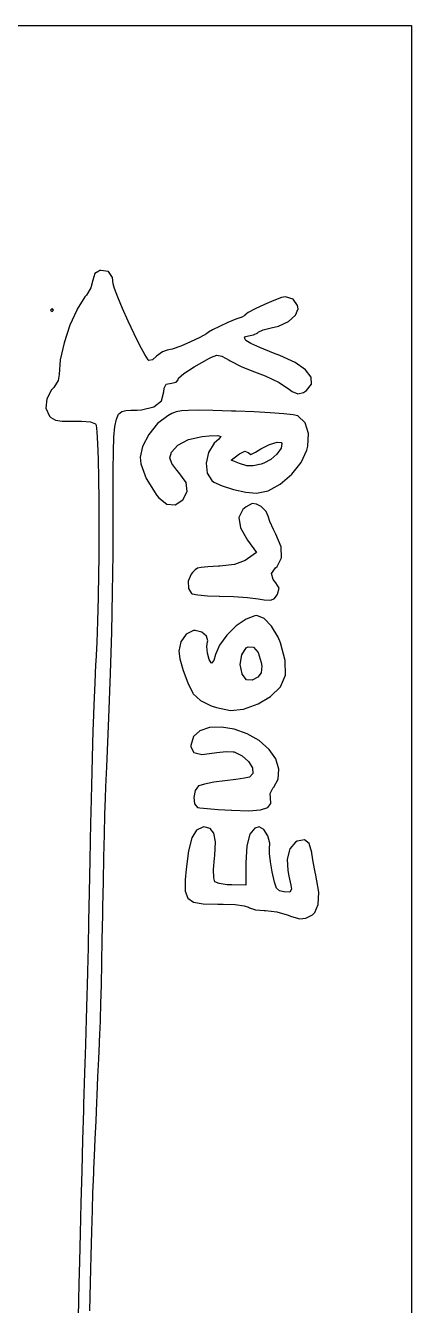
# Model space of a CAD drawing. Extents: x 10 to 96, y -67.8 to -17.5.
# Drawn here: x 62.44 to 70.03, y -42.67 to -17.47 of the extents above; entities that cross this region are included whole.
import ezdxf

# ---------------------------------------------------------------- set-up
doc = ezdxf.new("R2010")
doc.units = 0
doc.layers.add('BLACK', color=7, linetype='CONTINUOUS')

msp = doc.modelspace()

# ---------------------------------------------------------------- linework, layer by layer
at = {"layer": 'BLACK', "linetype": 'CONTINUOUS'}
for p, q in [((40, -17.474365), (70.03418, -17.474365)), ((70.03418, -17.474365), (70.03418, -17.850769)), ((70.03418, -17.850769), (70.03418, -18.432486)), ((70.03418, -18.432486), (70.03418, -18.725789)), ((70.03418, -18.725789), (70.03418, -18.911547)), ((70.03418, -18.911547), (70.03418, -19.455416)), ((70.03418, -19.455416), (70.03418, -19.674134)), ((70.03418, -19.674134), (70.03418, -19.791455)), ((70.03418, -19.791455), (70.03418, -19.898999)), ((70.03418, -19.898999), (70.03418, -20.026097)), ((70.03418, -20.026097), (70.03418, -20.07498)), ((70.03418, -20.07498), (70.03418, -25.503326)), ((63.807833, -22.35383), (63.767474, -22.489838)), ((63.886826, -22.308563), (63.807833, -22.35383)), ((63.905929, -22.297616), (63.886826, -22.308563)), ((63.926854, -22.294059), (63.905929, -22.297616)), ((64.072426, -22.318112), (63.926854, -22.294059)), ((64.152293, -22.437702), (64.072426, -22.318112)), ((63.727542, -22.636317), (63.641208, -22.78314)), ((63.767474, -22.489838), (63.727542, -22.636317)), ((64.167231, -22.559775), (64.152293, -22.437702)), ((64.191732, -22.653359), (64.167231, -22.559775)), ((64.256859, -22.823529), (64.191732, -22.653359)), ((63.611483, -22.817769), (63.45596, -23.060533)), ((63.641208, -22.78314), (63.611483, -22.817769)), ((64.351037, -23.045324), (64.256859, -22.823529)), ((67.32663, -22.884462), (67.142494, -22.963176)), ((67.480455, -22.829133), (67.32663, -22.884462)), ((67.560007, -22.812471), (67.480455, -22.829133)), ((67.7076, -22.863081), (67.560007, -22.812471)), ((67.795465, -22.988965), (67.7076, -22.863081)), ((62.965589, -23.047113), (62.936259, -23.076443)), ((62.936259, -23.076443), (62.965589, -23.105773)), ((62.99492, -23.076443), (62.965589, -23.047113)), ((62.965589, -23.105773), (62.99492, -23.076443)), ((63.448755, -23.076443), (63.314088, -23.373808)), ((63.45596, -23.060533), (63.448755, -23.076443)), ((64.462688, -23.293785), (64.351037, -23.045324)), ((66.758969, -23.179099), (66.756093, -23.184608)), ((66.823589, -23.126548), (66.758969, -23.179099)), ((66.963122, -23.049223), (66.823589, -23.126548)), ((67.142494, -22.963176), (66.963122, -23.049223)), ((67.613242, -23.29831), (67.752072, -23.178778)), ((67.752072, -23.178778), (67.805081, -23.054587)), ((67.805081, -23.054587), (67.795465, -22.988965)), ((63.314088, -23.373808), (63.199385, -23.718226)), ((64.580236, -23.543954), (64.462688, -23.293785)), ((66.258224, -23.396252), (66.117887, -23.466863)), ((66.4253, -23.319875), (66.258224, -23.396252)), ((66.578138, -23.256308), (66.4253, -23.319875)), ((66.67576, -23.224129), (66.578138, -23.256308)), ((66.685004, -23.223094), (66.67576, -23.224129)), ((66.756093, -23.184608), (66.685004, -23.223094)), ((67.120364, -23.465885), (67.275717, -23.428646)), ((67.275717, -23.428646), (67.418893, -23.391773)), ((67.418893, -23.391773), (67.613242, -23.29831)), ((64.692104, -23.770871), (64.580236, -23.543954)), ((65.868931, -23.617113), (65.687032, -23.702167)), ((66.002637, -23.544862), (65.868931, -23.617113)), ((66.045266, -23.513129), (66.002637, -23.544862)), ((66.117887, -23.466863), (66.045266, -23.513129)), ((66.749192, -23.623805), (66.769564, -23.596064)), ((66.77818, -23.672124), (66.749192, -23.623805)), ((66.769564, -23.596064), (66.863051, -23.575057)), ((66.874028, -23.733568), (66.77818, -23.672124)), ((66.863051, -23.575057), (66.930216, -23.566416)), ((66.930216, -23.566416), (67.01001, -23.521501)), ((67.01001, -23.521501), (67.021381, -23.50996)), ((67.021381, -23.50996), (67.120364, -23.465885)), ((63.199385, -23.718226), (63.125369, -24.054418)), ((64.786715, -23.949576), (64.692104, -23.770871)), ((65.13793, -23.895881), (65.019959, -23.984298)), ((65.231811, -23.86836), (65.13793, -23.895881)), ((65.33051, -23.844368), (65.231811, -23.86836)), ((65.494905, -23.783444), (65.33051, -23.844368)), ((65.687032, -23.702167), (65.494905, -23.783444)), ((67.050063, -23.81476), (66.874028, -23.733568)), ((67.319612, -23.922323), (67.050063, -23.81476)), ((67.447297, -23.970726), (67.319612, -23.922323)), ((63.125369, -24.054418), (63.10556, -24.343015)), ((64.852492, -24.055112), (64.786715, -23.949576)), ((64.868357, -24.071386), (64.852492, -24.055112)), ((64.937152, -24.054745), (64.868357, -24.071386)), ((65.019959, -23.984298), (64.937152, -24.054745)), ((65.556907, -24.323822), (65.761469, -24.190555)), ((65.761469, -24.190555), (66.064561, -24.020234)), ((66.064561, -24.020234), (66.100649, -24.001395)), ((66.100649, -24.001395), (66.204418, -23.964768)), ((66.204418, -23.964768), (66.302417, -23.983273)), ((66.302417, -23.983273), (66.445854, -24.0626)), ((66.445854, -24.0626), (66.469871, -24.07689)), ((66.469871, -24.07689), (66.6826, -24.186446)), ((66.6826, -24.186446), (66.895474, -24.274692)), ((67.746214, -24.106743), (67.447297, -23.970726)), ((67.952958, -24.251679), (67.746214, -24.106743)), ((63.10556, -24.343015), (63.08443, -24.461883)), ((65.443996, -24.451465), (65.454842, -24.417278)), ((65.454842, -24.417278), (65.556907, -24.323822)), ((66.895474, -24.274692), (67.1595, -24.373036)), ((67.1595, -24.373036), (67.430196, -24.50048)), ((68.06242, -24.39748), (67.952958, -24.251679)), ((68.069489, -24.536092), (68.06242, -24.39748)), ((62.954117, -24.644458), (62.85866, -24.821357)), ((62.998468, -24.598405), (62.954117, -24.644458)), ((63.08443, -24.461883), (62.998468, -24.598405)), ((65.114703, -24.865091), (65.165358, -24.686281)), ((65.165358, -24.686281), (65.168488, -24.615106)), ((65.168488, -24.615106), (65.206491, -24.533068)), ((65.206491, -24.533068), (65.31201, -24.513625)), ((65.31201, -24.513625), (65.405746, -24.497811)), ((65.405746, -24.497811), (65.443996, -24.451465)), ((67.430196, -24.50048), (67.636439, -24.63747)), ((67.636439, -24.63747), (67.688418, -24.676447)), ((67.688418, -24.676447), (67.801699, -24.72569)), ((67.908175, -24.697221), (67.969058, -24.65946)), ((67.969058, -24.65946), (68.069489, -24.536092)), ((62.85866, -24.821357), (62.842251, -25.008277)), ((64.966625, -24.984244), (65.114703, -24.865091)), ((67.801699, -24.72569), (67.908175, -24.697221)), ((62.842251, -25.008277), (62.91129, -25.16371)), ((62.91129, -25.16371), (62.939326, -25.191768)), ((62.939326, -25.191768), (63.028965, -25.243467)), ((64.230878, -25.221425), (64.274438, -25.127644)), ((64.274438, -25.127644), (64.334416, -25.074385)), ((64.334416, -25.074385), (64.413428, -25.050217)), ((64.413428, -25.050217), (64.514092, -25.04371)), ((64.514092, -25.04371), (64.639027, -25.043436)), ((64.639027, -25.043436), (64.726959, -25.039779)), ((64.726959, -25.039779), (64.966625, -24.984244)), ((65.239297, -25.157353), (65.041555, -25.311611)), ((65.322888, -25.113545), (65.239297, -25.157353)), ((65.406976, -25.082011), (65.322888, -25.113545)), ((65.510377, -25.061481), (65.406976, -25.082011)), ((65.651909, -25.050688), (65.510377, -25.061481)), ((65.85039, -25.048364), (65.651909, -25.050688)), ((66.124636, -25.05324), (65.85039, -25.048364)), ((66.493465, -25.064049), (66.124636, -25.05324)), ((66.582004, -25.066868), (66.493465, -25.064049)), ((66.938265, -25.080911), (66.582004, -25.066868)), ((67.258701, -25.098504), (66.938265, -25.080911)), ((67.52305, -25.118139), (67.258701, -25.098504)), ((67.711049, -25.138303), (67.52305, -25.118139)), ((67.802438, -25.157489), (67.711049, -25.138303)), ((67.803167, -25.157867), (67.802438, -25.157489)), ((67.94173, -25.294559), (67.803167, -25.157867)), ((63.028965, -25.243467), (63.165322, -25.264596)), ((63.165322, -25.264596), (63.383147, -25.262426)), ((63.383147, -25.262426), (63.54006, -25.261101)), ((63.54006, -25.261101), (63.721442, -25.277801)), ((63.721442, -25.277801), (63.81805, -25.313312)), ((63.81805, -25.313312), (63.828943, -25.341363)), ((63.828943, -25.341363), (63.846665, -25.475832)), ((64.18254, -25.576268), (64.201118, -25.367156)), ((64.201118, -25.367156), (64.230878, -25.221425)), ((65.041555, -25.311611), (64.866695, -25.525659)), ((68.00915, -25.503326), (67.94173, -25.294559)), ((63.846665, -25.475832), (63.861169, -25.705093)), ((64.172526, -25.860191), (64.18254, -25.576268)), ((64.866695, -25.525659), (64.742998, -25.759477)), ((65.441163, -25.734262), (65.648842, -25.627052)), ((65.648842, -25.627052), (65.914906, -25.566017)), ((65.914906, -25.566017), (66.053678, -25.551952)), ((66.155262, -25.696758), (66.04443, -25.879747)), ((66.053678, -25.551952), (66.224889, -25.546309)), ((66.245479, -25.6167), (66.155262, -25.696758)), ((66.224889, -25.546309), (66.28756, -25.567698)), ((66.28756, -25.567698), (66.245479, -25.6167)), ((67.243934, -25.722379), (67.390151, -25.676744)), ((67.390151, -25.676744), (67.474389, -25.685942)), ((67.474389, -25.685942), (67.486687, -25.704983)), ((67.998666, -25.758163), (68.00915, -25.503326)), ((70.03418, -25.503326), (70.03418, -27.955314)), ((63.861169, -25.705093), (63.872435, -26.014543)), ((64.168459, -26.230355), (64.172526, -25.860191)), ((64.742998, -25.759477), (64.696074, -25.974537)), ((65.282679, -25.988341), (65.313304, -25.873329)), ((65.313304, -25.873329), (65.441163, -25.734262)), ((66.04443, -25.879747), (65.994809, -26.088376)), ((66.486582, -26.031069), (66.631604, -25.921679)), ((66.631604, -25.921679), (66.649053, -25.908787)), ((66.649053, -25.908787), (66.758558, -25.851859)), ((66.758558, -25.851859), (66.819899, -25.881549)), ((66.819899, -25.881549), (66.872869, -25.920009)), ((66.872869, -25.920009), (66.967499, -25.876378)), ((66.967499, -25.876378), (67.069661, -25.8101)), ((67.069661, -25.8101), (67.243934, -25.722379)), ((67.389768, -25.913221), (67.267629, -26.021302)), ((67.471317, -25.797717), (67.389768, -25.913221)), ((67.486687, -25.704983), (67.471317, -25.797717)), ((67.867255, -26.079662), (67.979936, -25.837512)), ((67.979936, -25.837512), (67.998666, -25.758163)), ((63.872435, -26.014543), (63.880442, -26.389576)), ((64.696074, -25.974537), (64.70934, -26.102716)), ((64.70934, -26.102716), (64.816038, -26.394183)), ((65.321614, -26.093897), (65.282679, -25.988341)), ((65.418907, -26.230051), (65.321614, -26.093897)), ((65.994809, -26.088376), (66.012778, -26.285601)), ((66.651036, -26.093594), (66.486582, -26.031069)), ((66.796083, -26.139575), (66.651036, -26.093594)), ((66.919634, -26.144065), (66.796083, -26.139575)), ((67.080227, -26.106841), (66.919634, -26.144065)), ((67.130485, -26.091767), (67.080227, -26.106841)), ((67.267629, -26.021302), (67.130485, -26.091767)), ((67.682812, -26.309375), (67.867255, -26.079662)), ((63.880442, -26.389576), (63.885169, -26.81559)), ((64.167721, -26.698189), (64.168459, -26.230355)), ((64.816038, -26.394183), (65.028618, -26.72806)), ((65.458661, -26.273441), (65.418907, -26.230051)), ((65.599519, -26.4687), (65.458661, -26.273441)), ((66.012778, -26.285601), (66.104714, -26.434377)), ((66.104714, -26.434377), (66.144819, -26.462367)), ((67.45518, -26.50242), (67.682812, -26.309375)), ((64.167782, -27.101155), (64.167721, -26.698189)), ((65.53756, -26.811431), (65.624536, -26.648763)), ((65.624536, -26.648763), (65.599519, -26.4687)), ((66.144819, -26.462367), (66.312295, -26.537825)), ((66.312295, -26.537825), (66.536855, -26.607588)), ((66.536855, -26.607588), (66.775379, -26.659543)), ((66.775379, -26.659543), (66.984749, -26.681579)), ((66.984749, -26.681579), (67.212927, -26.634565)), ((67.212927, -26.634565), (67.45518, -26.50242)), ((63.885169, -26.81559), (63.886597, -27.277979)), ((65.028618, -26.72806), (65.062999, -26.770654)), ((65.062999, -26.770654), (65.223951, -26.894317)), ((65.223951, -26.894317), (65.38705, -26.908714)), ((65.38705, -26.908714), (65.53756, -26.811431)), ((66.782639, -26.950734), (66.716105, -27.004931)), ((66.899534, -26.887184), (66.782639, -26.950734)), ((66.989525, -26.895048), (66.899534, -26.887184)), ((67.075941, -26.945339), (66.989525, -26.895048)), ((67.179902, -27.043999), (67.075941, -26.945339)), ((64.164673, -27.874876), (64.167782, -27.101155)), ((66.716105, -27.004931), (66.63856, -27.162556)), ((66.63856, -27.162556), (66.669621, -27.363223)), ((67.218476, -27.134882), (67.179902, -27.043999)), ((67.24684, -27.239256), (67.218476, -27.134882)), ((63.886597, -27.277979), (63.884704, -27.76214)), ((66.669621, -27.363223), (66.809255, -27.606083)), ((67.319022, -27.397091), (67.24684, -27.239256)), ((67.369192, -27.488208), (67.319022, -27.397091)), ((66.809255, -27.606083), (66.986639, -27.847288)), ((67.471971, -27.736553), (67.369192, -27.488208)), ((63.882612, -27.958447), (63.879469, -28.253469)), ((63.884704, -27.76214), (63.882612, -27.958447)), ((64.15521, -28.638793), (64.164673, -27.874876)), ((66.986639, -27.847288), (66.809124, -27.97369)), ((67.390237, -28.126869), (67.478917, -27.955314)), ((67.478917, -27.955314), (67.471971, -27.736553)), ((70.03418, -27.955314), (70.03418, -30.262645)), ((65.778291, -28.191792), (65.726823, -28.242758)), ((65.825915, -28.160875), (65.778291, -28.191792)), ((65.899283, -28.143225), (65.825915, -28.160875)), ((66.027981, -28.132059), (65.899283, -28.143225)), ((66.241594, -28.120596), (66.027981, -28.132059)), ((66.265111, -28.119365), (66.241594, -28.120596)), ((66.553463, -28.083191), (66.265111, -28.119365)), ((66.760764, -28.004771), (66.553463, -28.083191)), ((66.809124, -27.97369), (66.760764, -28.004771)), ((67.284355, -28.259848), (67.361357, -28.153706)), ((67.361357, -28.153706), (67.390237, -28.126869)), ((63.879469, -28.253469), (63.870871, -28.737362)), ((65.700034, -28.274702), (65.643721, -28.414416)), ((65.643721, -28.414416), (65.645527, -28.55967)), ((65.726823, -28.242758), (65.700034, -28.274702)), ((67.314044, -28.377712), (67.284355, -28.259848)), ((67.369803, -28.449046), (67.314044, -28.377712)), ((67.430146, -28.552329), (67.369803, -28.449046)), ((64.138756, -29.416447), (64.15521, -28.638793)), ((65.645527, -28.55967), (65.707841, -28.658177)), ((65.707841, -28.658177), (65.719441, -28.663439)), ((65.719441, -28.663439), (65.832002, -28.684649)), ((65.832002, -28.684649), (66.020283, -28.700715)), ((66.020283, -28.700715), (66.250451, -28.708499)), ((66.250451, -28.708499), (66.26137, -28.708629)), ((66.26137, -28.708629), (66.536385, -28.718045)), ((66.536385, -28.718045), (66.809146, -28.736991)), ((67.341831, -28.754695), (67.39343, -28.680442)), ((67.39343, -28.680442), (67.400171, -28.667557)), ((67.400171, -28.667557), (67.430146, -28.552329)), ((63.870871, -28.737362), (63.858891, -29.199215)), ((66.809146, -28.736991), (67.022126, -28.761512)), ((67.022126, -28.761512), (67.138123, -28.778538)), ((67.138123, -28.778538), (67.268815, -28.784755)), ((67.268815, -28.784755), (67.341831, -28.754695)), ((63.858891, -29.199215), (63.843507, -29.624423)), ((66.781567, -29.159787), (66.58785, -29.29613)), ((66.956856, -29.09353), (66.781567, -29.159787)), ((66.995586, -29.091097), (66.956856, -29.09353)), ((67.136388, -29.148081), (66.995586, -29.091097)), ((67.281078, -29.296859), (67.136388, -29.148081)), ((64.114673, -30.231378), (64.138756, -29.416447)), ((65.604097, -29.458439), (65.499718, -29.605759)), ((65.744966, -29.385114), (65.604097, -29.458439)), ((65.777437, -29.382448), (65.744966, -29.385114)), ((65.908182, -29.415772), (65.777437, -29.382448)), ((66.00421, -29.494226), (65.908182, -29.415772)), ((66.404309, -29.475647), (66.259544, -29.671421)), ((66.58785, -29.29613), (66.404309, -29.475647)), ((67.409821, -29.51433), (67.281078, -29.296859)), ((63.843507, -29.624423), (63.824698, -29.998383)), ((65.499718, -29.605759), (65.459515, -29.791458)), ((66.030709, -29.585535), (66.00421, -29.494226)), ((66.007366, -29.697329), (66.021247, -29.608495)), ((66.021552, -29.829613), (66.007366, -29.697329)), ((66.021247, -29.608495), (66.030709, -29.585535)), ((66.259544, -29.671421), (66.182157, -29.856538)), ((66.698387, -29.866251), (66.785018, -29.729019)), ((66.785018, -29.729019), (66.823543, -29.704989)), ((66.823543, -29.704989), (66.927031, -29.71395)), ((66.927031, -29.71395), (67.016743, -29.821406)), ((67.45757, -29.629269), (67.409821, -29.51433)), ((67.553263, -29.978165), (67.45757, -29.629269)), ((65.459515, -29.791458), (65.480376, -29.944383)), ((65.480376, -29.944383), (65.543589, -30.172894)), ((66.053965, -29.95545), (66.021552, -29.829613)), ((66.094765, -30.024942), (66.053965, -29.95545)), ((66.145165, -29.97719), (66.103926, -30.027713)), ((66.182157, -29.856538), (66.145165, -29.97719)), ((66.668407, -30.054627), (66.698387, -29.866251)), ((67.016743, -29.821406), (67.078563, -30.013668)), ((67.555705, -30.262645), (67.553263, -29.978165)), ((63.821258, -30.057807), (63.803637, -30.413622)), ((63.824698, -29.998383), (63.821258, -30.057807)), ((64.082327, -31.107126), (64.114673, -30.231378)), ((65.543589, -30.172894), (65.633452, -30.4134)), ((66.103926, -30.027713), (66.094765, -30.024942)), ((66.703654, -30.238275), (66.668407, -30.054627)), ((66.706049, -30.243657), (66.703654, -30.238275)), ((67.081263, -30.216886), (67.010243, -30.301076)), ((67.078563, -30.013668), (67.090209, -30.0887)), ((67.090209, -30.0887), (67.081263, -30.216886)), ((63.803637, -30.413622), (63.78552, -30.855391)), ((65.633452, -30.4134), (65.733949, -30.617678)), ((66.789804, -30.357859), (66.706049, -30.243657)), ((66.899546, -30.364489), (66.789804, -30.357859)), ((67.010243, -30.301076), (66.899546, -30.364489)), ((67.460356, -30.49507), (67.555705, -30.262645)), ((70.03418, -30.262645), (70.03418, -32.112207)), ((65.733949, -30.617678), (65.743507, -30.632666)), ((65.743507, -30.632666), (65.88452, -30.763699)), ((67.017791, -30.826407), (67.262674, -30.687803)), ((67.262674, -30.687803), (67.460356, -30.49507)), ((63.78552, -30.855391), (63.772738, -31.216822)), ((65.88452, -30.763699), (66.096629, -30.869642)), ((66.096629, -30.869642), (66.200348, -30.904293)), ((66.200348, -30.904293), (66.47611, -30.958346)), ((66.47611, -30.958346), (66.731557, -30.933183)), ((66.731557, -30.933183), (67.017791, -30.826407)), ((63.772738, -31.216822), (63.767779, -31.35705)), ((64.041079, -32.067234), (64.082327, -31.107126)), ((63.767779, -31.35705), (63.751287, -31.892537)), ((65.744691, -31.475389), (65.695169, -31.651589)), ((65.874218, -31.358269), (65.744691, -31.475389)), ((66.064232, -31.297193), (65.874218, -31.358269)), ((66.295211, -31.28912), (66.064232, -31.297193)), ((66.547637, -31.331012), (66.295211, -31.28912)), ((66.80199, -31.419829), (66.547637, -31.331012)), ((67.038749, -31.552534), (66.80199, -31.419829)), ((65.695169, -31.651589), (65.696106, -31.67672)), ((65.696106, -31.67672), (65.756586, -31.786293)), ((67.238396, -31.726087), (67.038749, -31.552534)), ((67.36891, -31.912163), (67.238396, -31.726087)), ((63.751287, -31.892537), (63.736916, -32.435788)), ((65.756586, -31.786293), (65.910579, -31.825871)), ((65.910579, -31.825871), (66.157369, -31.795232)), ((66.157369, -31.795232), (66.205216, -31.785561)), ((66.205216, -31.785561), (66.390544, -31.764732)), ((66.390544, -31.764732), (66.530745, -31.772187)), ((66.530745, -31.772187), (66.54624, -31.776222)), ((66.54624, -31.776222), (66.704228, -31.851023)), ((66.704228, -31.851023), (66.829607, -31.963999)), ((66.829607, -31.963999), (66.906109, -32.089363)), ((67.425902, -32.112207), (67.36891, -31.912163)), ((64.022795, -32.462124), (64.041079, -32.067234)), ((66.917465, -32.201327), (66.847405, -32.274103)), ((66.906109, -32.089363), (66.917465, -32.201327)), ((67.41065, -32.314412), (67.425902, -32.112207)), ((70.03418, -32.112207), (70.03418, -34.535034)), ((63.736916, -32.435788), (63.725539, -32.960739)), ((64.014118, -32.685821), (64.022795, -32.462124)), ((65.84776, -32.44604), (65.780832, -32.537416)), ((65.854619, -32.442109), (65.84776, -32.44604)), ((65.963267, -32.409079), (65.854619, -32.442109)), ((66.148285, -32.374398), (65.963267, -32.409079)), ((66.363456, -32.346291), (66.148285, -32.374398)), ((66.578845, -32.320854), (66.363456, -32.346291)), ((66.752764, -32.294904), (66.578845, -32.320854)), ((66.847405, -32.274103), (66.752764, -32.294904)), ((67.25864, -32.593882), (67.308752, -32.489558)), ((67.308752, -32.489558), (67.328069, -32.471588)), ((67.328069, -32.471588), (67.41065, -32.314412)), ((64.004307, -33.005814), (64.014118, -32.685821)), ((65.780832, -32.537416), (65.752497, -32.671727)), ((65.752497, -32.671727), (65.766176, -32.799107)), ((67.262998, -32.678365), (67.25864, -32.593882)), ((67.268628, -32.793232), (67.262998, -32.678365)), ((63.725539, -32.960739), (63.721489, -33.174439)), ((63.993873, -33.401087), (64.004307, -33.005814)), ((65.766176, -32.799107), (65.825289, -32.869689)), ((65.825289, -32.869689), (65.870098, -32.877327)), ((65.870098, -32.877327), (66.017602, -32.892038)), ((66.017602, -32.892038), (66.234735, -32.908244)), ((66.234735, -32.908244), (66.492633, -32.923612)), ((66.492633, -32.923612), (66.500149, -32.924006)), ((66.500149, -32.924006), (66.834943, -32.932968)), ((66.834943, -32.932968), (67.066612, -32.91671)), ((67.066612, -32.91671), (67.20717, -32.871405)), ((67.20717, -32.871405), (67.268628, -32.793232)), ((63.721489, -33.174439), (63.707481, -33.904229)), ((65.927656, -33.255424), (65.808697, -33.31507)), ((65.952218, -33.254041), (65.927656, -33.255424)), ((66.076479, -33.28163), (65.952218, -33.254041)), ((67.03882, -33.254041), (66.952817, -33.276256)), ((67.129342, -33.304729), (67.03882, -33.254041)), ((63.98333, -33.850628), (63.993873, -33.401087)), ((65.716782, -33.468237), (65.648749, -33.722418)), ((65.808697, -33.31507), (65.716782, -33.468237)), ((66.150085, -33.374273), (66.076479, -33.28163)), ((66.178017, -33.546785), (66.150085, -33.374273)), ((66.855402, -33.3964), (66.797596, -33.622847)), ((66.952817, -33.276256), (66.855402, -33.3964)), ((67.207821, -33.425803), (67.129342, -33.304729)), ((67.25193, -33.57078), (67.207821, -33.425803)), ((67.928839, -33.503909), (67.785687, -33.532143)), ((68.022544, -33.57708), (67.928839, -33.503909)), ((65.648749, -33.722418), (65.601435, -34.085106)), ((66.165259, -33.813983), (66.178017, -33.546785)), ((66.797596, -33.622847), (66.778522, -33.957967)), ((67.240971, -33.773707), (67.244319, -33.68193)), ((67.244319, -33.68193), (67.25193, -33.57078)), ((67.644547, -33.686963), (67.59008, -33.88573)), ((67.751334, -33.551923), (67.644547, -33.686963)), ((67.785687, -33.532143), (67.751334, -33.551923)), ((68.072543, -33.756379), (68.022544, -33.57708)), ((68.074156, -33.769563), (68.072543, -33.756379)), ((63.707481, -33.904229), (63.694856, -34.541891)), ((63.973189, -34.333422), (63.98333, -33.850628)), ((66.14305, -34.090091), (66.159392, -33.869977)), ((66.159392, -33.869977), (66.165259, -33.813983)), ((66.778522, -33.957967), (66.778522, -34.397921)), ((67.259581, -33.942139), (67.240971, -33.773707)), ((67.293113, -34.134896), (67.259581, -33.942139)), ((67.59008, -33.88573), (67.60009, -34.110348)), ((68.100626, -33.938815), (68.074156, -33.769563)), ((68.141512, -34.145537), (68.100626, -33.938815)), ((65.601435, -34.085106), (65.584678, -34.296237)), ((66.146075, -34.256151), (66.14305, -34.090091)), ((66.166792, -34.335524), (66.146075, -34.256151)), ((67.338688, -34.340279), (67.293113, -34.134896)), ((67.60009, -34.110348), (67.623501, -34.223649)), ((67.623501, -34.223649), (67.660577, -34.402025)), ((68.15355, -34.199422), (68.141512, -34.145537)), ((68.210308, -34.535034), (68.15355, -34.199422)), ((63.963962, -34.828455), (63.973189, -34.333422)), ((65.584678, -34.296237), (65.585719, -34.518908)), ((65.585719, -34.518908), (65.632861, -34.658272)), ((66.252946, -34.36883), (66.166792, -34.335524)), ((66.410763, -34.390376), (66.252946, -34.36883)), ((66.499081, -34.394184), (66.410763, -34.390376)), ((66.778522, -34.397921), (66.499081, -34.394184)), ((67.381906, -34.457027), (67.338688, -34.340279)), ((67.438978, -34.512345), (67.381906, -34.457027)), ((67.526114, -34.53344), (67.438978, -34.512345)), ((67.672653, -34.480245), (67.644035, -34.535278)), ((67.660577, -34.402025), (67.672653, -34.480245)), ((63.694856, -34.541891), (63.68313, -35.107284)), ((65.632861, -34.658272), (65.743876, -34.733761)), ((65.743876, -34.733761), (65.936535, -34.764804)), ((65.936535, -34.764804), (66.228611, -34.770834)), ((66.228611, -34.770834), (66.331494, -34.771898)), ((66.331494, -34.771898), (66.567204, -34.783317)), ((67.530915, -34.534011), (67.526114, -34.53344)), ((67.644035, -34.535278), (67.530915, -34.534011)), ((68.203191, -34.779233), (68.210308, -34.535034)), ((70.03418, -34.535034), (70.03418, -40)), ((63.952801, -35.466167), (63.961311, -34.984526)), ((63.961311, -34.984526), (63.963962, -34.828455)), ((66.567204, -34.783317), (66.741764, -34.804894)), ((66.741764, -34.804894), (66.827127, -34.833685)), ((66.827127, -34.833685), (66.846289, -34.847148)), ((66.846289, -34.847148), (66.96651, -34.8824)), ((66.96651, -34.8824), (67.135054, -34.896535)), ((67.135054, -34.896535), (67.162614, -34.897044)), ((67.162614, -34.897044), (67.386316, -34.925618)), ((67.386316, -34.925618), (67.590721, -34.984526)), ((67.590721, -34.984526), (67.676436, -35.018943)), ((67.676436, -35.018943), (67.837913, -35.06453)), ((67.959402, -35.052048), (68.085331, -34.9812)), ((68.085331, -34.9812), (68.131551, -34.939432)), ((68.131551, -34.939432), (68.203191, -34.779233)), ((63.68313, -35.107284), (63.67182, -35.620263)), ((67.837913, -35.06453), (67.959402, -35.052048)), ((63.943596, -35.930746), (63.952801, -35.466167)), ((63.671617, -35.628845), (63.660443, -36.100687)), ((63.67182, -35.620263), (63.671617, -35.628845)), ((63.93414, -36.359697), (63.943596, -35.930746)), ((63.660443, -36.100687), (63.653254, -36.382602)), ((63.653254, -36.382602), (63.648516, -36.568412)), ((63.924876, -36.734455), (63.93414, -36.359697)), ((63.648516, -36.568412), (63.635555, -37.043295)), ((63.916244, -37.036453), (63.924876, -36.734455)), ((63.635555, -37.043295), (63.628743, -37.279475)), ((63.90869, -37.247127), (63.916244, -37.036453)), ((63.628743, -37.279475), (63.621078, -37.545195)), ((63.906071, -37.301616), (63.90869, -37.247127)), ((63.621078, -37.545195), (63.6046, -38.093967)), ((63.881299, -37.820736), (63.895101, -37.519543)), ((63.895101, -37.519543), (63.906071, -37.301616)), ((63.866155, -38.171219), (63.881299, -37.820736)), ((63.6046, -38.093967), (63.585639, -38.709468)), ((63.851163, -38.537016), (63.866155, -38.171219)), ((63.845538, -38.680138), (63.851163, -38.537016)), ((63.585639, -38.709468), (63.581803, -38.833965)), ((63.83094, -39.042544), (63.845538, -38.680138)), ((63.581803, -38.833965), (63.564577, -39.415138)), ((63.815447, -39.403238), (63.83094, -39.042544)), ((63.564577, -39.415138), (63.547222, -40.033261)), ((63.800582, -39.728244), (63.815447, -39.403238)), ((63.787869, -39.983586), (63.800582, -39.728244)), ((63.547222, -40.033261), (63.530543, -40.657493)), ((63.777178, -40.207754), (63.783725, -40.05866)), ((63.783725, -40.05866), (63.787869, -39.983586)), ((70.03418, -40), (70.03418, -54.824165)), ((63.768518, -40.460123), (63.777178, -40.207754)), ((63.758131, -40.801752), (63.768518, -40.460123)), ((63.530543, -40.657493), (63.515351, -41.256992)), ((63.746401, -41.21862), (63.758131, -40.801752)), ((63.515351, -41.256992), (63.502452, -41.800918)), ((63.733712, -41.696711), (63.746401, -41.21862)), ((63.502452, -41.800918), (63.492655, -42.258429)), ((63.720449, -42.222006), (63.733712, -41.696711)), ((63.492655, -42.258429), (63.48648, -42.567779)), ((63.706997, -42.780488), (63.720449, -42.222006)), ((63.48648, -42.567779), (63.470438, -43.3342))]:
    msp.add_line(p, q, dxfattribs=at)

doc.saveas('drawing.dxf')
